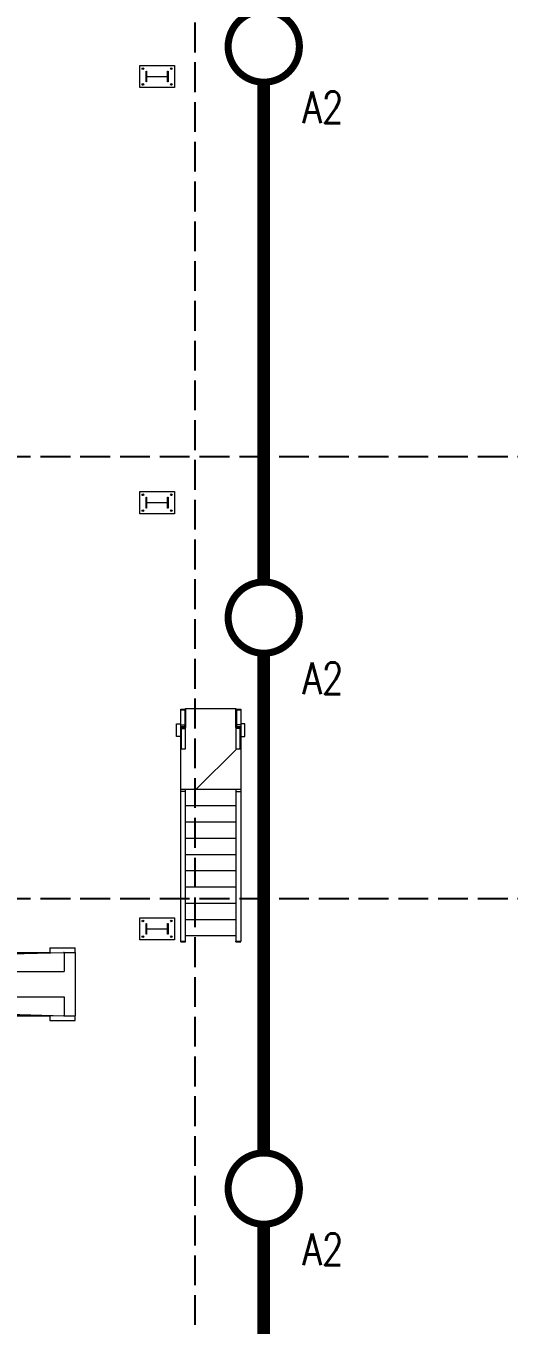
# Model space of a CAD drawing. Header units: millimetres. Extents: x 91119 to 433967, y 16708 to 144224.
# Drawn here: x 327575 to 335228, y 49944 to 70520 of the extents above; entities that cross this region are included whole.
import ezdxf

# ---------------------------------------------------------------- set-up
doc = ezdxf.new("R2010")
doc.units = ezdxf.units.MM
doc.header["$LTSCALE"] = 100
doc.linetypes.add('121217 IES and EMR$0$XKITLINE03', pattern=[6.299213, 4.724409, -1.574803])
doc.linetypes.add('DASHED', pattern=[19.05, 12.7, -6.35])
for name, color, linetype in [('121217 IES and EMR$0$grid', 8, 'Continuous'), ('121217 IES and EMR$0$Xref', 8, 'Continuous'), ('Lighting', 5, 'Continuous')]:
    doc.layers.add(name, color=color, linetype=linetype)
doc.styles.add('ROMANS', font='romans.shx', dxfattribs={"width": 0.8, "height": 2.5})

msp = doc.modelspace()

# ---------------------------------------------------------------- linework, layer by layer
at = {"layer": '121217 IES and EMR$0$grid', "linetype": '121217 IES and EMR$0$XKITLINE03'}
for p, q in [((330252, 138606), (330252, 24226)), ((409538, 63694), (256276, 63694)), ((409538, 56694), (257573, 56694))]:
    msp.add_line(p, q, dxfattribs=at)
at = {"layer": '121217 IES and EMR$0$Xref', "linetype": 'Continuous', "lineweight": 20}
for p, q in [((329377, 69894), (329927, 69894)), ((329377, 69544), (329377, 69894)), ((329477, 69633), (329477, 69804)), ((329477, 69804), (329486, 69804)), ((329486, 69804), (329486, 69732)), ((329818, 69732), (329818, 69804)), ((329818, 69804), (329828, 69804)), ((329828, 69804), (329828, 69633)), ((329927, 69894), (329927, 69544)), ((329486, 69633), (329477, 69633)), ((329486, 69705), (329486, 69633)), ((329497, 69722), (329808, 69722)), ((329808, 69715), (329497, 69715)), ((329818, 69633), (329818, 69705)), ((329828, 69633), (329818, 69633)), ((329927, 69544), (329377, 69544)), ((329377, 63144), (329927, 63144)), ((329377, 62794), (329377, 63144)), ((329477, 62883), (329477, 63054)), ((329477, 63054), (329486, 63054)), ((329486, 63054), (329486, 62982)), ((329497, 62972), (329808, 62972)), ((329808, 62965), (329497, 62965)), ((329818, 62982), (329818, 63054)), ((329818, 63054), (329828, 63054)), ((329828, 63054), (329828, 62883)), ((329927, 63144), (329927, 62794)), ((329927, 62794), (329377, 62794)), ((329486, 62883), (329477, 62883)), ((329486, 62955), (329486, 62883)), ((329818, 62883), (329818, 62955)), ((329828, 62883), (329818, 62883)), ((330027, 59701), (330102, 59701)), ((330027, 59684), (330027, 59701)), ((330027, 59451), (330027, 59684)), ((330084, 59684), (330027, 59684)), ((330102, 59707), (330902, 59707)), ((330102, 59073), (330102, 59707)), ((330102, 59701), (330102, 59409)), ((330902, 59707), (330902, 59073)), ((330902, 59701), (330977, 59701)), ((330902, 59409), (330902, 59701)), ((330977, 59684), (330920, 59684)), ((330977, 59701), (330977, 59684)), ((330977, 59684), (330977, 59451)), ((329962, 59465), (330027, 59465)), ((329962, 59265), (329962, 59465)), ((330096, 59445), (330096, 59665)), ((330908, 59665), (330908, 59445)), ((331042, 59465), (330977, 59465)), ((331042, 59265), (331042, 59465)), ((330027, 59265), (329962, 59265)), ((330027, 59451), (330084, 59451)), ((330027, 59426), (330027, 59451)), ((330027, 59426), (330084, 59426)), ((330027, 59409), (330027, 59426)), ((330102, 59409), (330027, 59409)), ((330033, 59409), (330027, 59409)), ((330027, 58425), (330027, 59409)), ((330033, 59409), (330033, 59073)), ((330033, 59393), (330102, 59393)), ((330977, 59409), (330902, 59409)), ((330971, 59393), (330902, 59393)), ((330977, 59451), (330920, 59451)), ((330920, 59426), (330977, 59426)), ((330971, 59409), (330977, 59409)), ((330971, 59073), (330971, 59409)), ((330977, 59451), (330977, 59426)), ((330977, 59426), (330977, 59409)), ((330977, 59409), (330977, 58425)), ((330977, 59265), (331042, 59265)), ((330033, 59073), (330102, 59073)), ((330902, 59073), (330971, 59073)), ((330027, 58393), (330027, 58425)), ((330977, 58425), (330027, 58425)), ((330102, 58393), (330027, 58393)), ((330027, 56022), (330027, 58393)), ((330102, 58393), (330102, 58425)), ((330102, 58167), (330102, 58393)), ((330902, 58425), (330902, 58393)), ((330902, 58393), (330977, 58393)), ((330902, 58393), (330902, 58167)), ((330977, 58425), (330977, 58393)), ((330977, 58393), (330977, 56022)), ((330102, 57910), (330102, 58167)), ((330902, 58167), (330102, 58167)), ((330902, 58167), (330902, 57910)), ((330102, 57652), (330102, 57910)), ((330902, 57910), (330102, 57910)), ((330902, 57910), (330902, 57652)), ((330102, 57394), (330102, 57652)), ((330902, 57652), (330102, 57652)), ((330902, 57652), (330902, 57394)), ((330102, 57137), (330102, 57394)), ((330902, 57394), (330102, 57394)), ((330902, 57394), (330902, 57137)), ((330102, 56879), (330102, 57137)), ((330902, 57137), (330102, 57137)), ((330902, 57137), (330902, 56879)), ((330102, 56622), (330102, 56879)), ((330902, 56879), (330102, 56879)), ((330902, 56879), (330902, 56622)), ((330102, 56364), (330102, 56622)), ((330902, 56622), (330102, 56622)), ((330902, 56622), (330902, 56364)), ((329377, 56394), (329927, 56394)), ((329377, 56044), (329377, 56394)), ((329927, 56394), (329927, 56044)), ((329477, 56133), (329477, 56304)), ((329477, 56304), (329486, 56304)), ((329486, 56304), (329486, 56232)), ((329486, 56205), (329486, 56133)), ((329497, 56222), (329808, 56222)), ((329808, 56215), (329497, 56215)), ((329818, 56232), (329818, 56304)), ((329818, 56304), (329828, 56304)), ((329818, 56133), (329818, 56205)), ((329828, 56304), (329828, 56133)), ((330102, 56107), (330102, 56364)), ((330902, 56364), (330102, 56364)), ((330902, 56364), (330902, 56107)), ((329927, 56044), (329377, 56044)), ((329486, 56133), (329477, 56133)), ((329828, 56133), (329818, 56133)), ((330027, 56022), (330102, 56022)), ((330027, 56022), (330102, 56022)), ((330027, 56012), (330027, 56022)), ((330027, 56022), (330027, 56022)), ((330027, 56012), (330102, 56012)), ((330102, 56022), (330102, 56107)), ((330902, 56107), (330102, 56107)), ((330102, 56012), (330102, 56022)), ((330102, 56022), (330102, 56022)), ((330902, 56107), (330902, 56022)), ((330902, 56022), (330977, 56022)), ((330902, 56022), (330977, 56022)), ((330902, 56022), (330902, 56022)), ((330902, 56012), (330902, 56022)), ((330902, 56012), (330977, 56012)), ((330977, 56022), (330977, 56022)), ((330977, 56012), (330977, 56022)), ((327001, 55816), (328171, 55844)), ((327002, 55813), (328178, 55844)), ((327047, 55844), (327952, 55844)), ((327952, 55919), (327952, 55838)), ((327952, 55919), (328352, 55919)), ((328171, 55844), (328171, 55844)), ((328171, 55844), (328171, 55844)), ((328171, 55844), (328178, 55844)), ((328171, 55844), (328171, 55844)), ((328171, 55844), (328171, 55844)), ((328178, 55844), (328171, 55844)), ((328178, 55844), (328178, 55543)), ((328178, 55844), (328359, 55844)), ((328352, 55844), (328352, 55919)), ((328359, 54844), (328359, 55844)), ((326987, 55542), (328178, 55543)), ((326987, 55145), (328178, 55144)), ((328178, 55144), (328178, 54844)), ((327001, 54872), (328171, 54844)), ((327002, 54874), (328178, 54844)), ((327047, 54844), (327952, 54844)), ((327952, 54849), (327952, 54769)), ((327952, 54769), (328352, 54769)), ((328171, 54844), (328171, 54844)), ((328171, 54844), (328171, 54844)), ((328178, 54844), (328171, 54844)), ((328171, 54844), (328171, 54844)), ((328171, 54844), (328171, 54844)), ((328178, 54844), (328171, 54844)), ((328178, 54844), (328359, 54844)), ((328352, 54769), (328352, 54844))]:
    msp.add_line(p, q, dxfattribs=at)
at = {"layer": '121217 IES and EMR$0$Xref', "linetype": 'Continuous', "lineweight": 0}
for p, q in [((330915, 59073), (330267, 58425)), ((330977, 59135), (330971, 59129))]:
    msp.add_line(p, q, dxfattribs=at)
at = {"layer": '121217 IES and EMR$0$Xref', "linetype": 'Continuous', "lineweight": 20}
for centre in [(329427, 69844), (329877, 69844), (329427, 69594), (329877, 69594), (329427, 63094), (329877, 63094), (329427, 62844), (329877, 62844), (329427, 56344), (329877, 56344), (329427, 56094), (329877, 56094)]:
    msp.add_circle(centre, 13, dxfattribs=at)
for centre, start, end in [((329497, 69732), 180, 270), ((329497, 69705), 90, 180), ((329808, 69732), 270, 0), ((329808, 69705), 0, 90), ((329497, 62982), 180, 270), ((329497, 62955), 90, 180), ((329808, 62982), 270, 0), ((329808, 62955), 0, 90), ((329497, 56232), 180, 270), ((329497, 56205), 90, 180), ((329808, 56232), 270, 0), ((329808, 56205), 0, 90)]:
    msp.add_arc(centre, 10.2, start, end, dxfattribs=at)
for centre, major_axis, ratio, start_param, end_param in [((330084, 59665), (0, 19.5), 0.615661, 4.712389, 6.283185), ((330920, 59665), (0, -19.5), 0.615661, 3.141593, 4.712389), ((330084, 59447), (-12, 0), 0.344328, 3.141593, 4.712389), ((330084, 59445), (0, 19.5), 0.615661, 3.141593, 4.712389), ((330920, 59447), (12, 0), 0.344328, 1.570796, 3.141593), ((330920, 59445), (0, -19.5), 0.615661, 4.712389, 6.283185)]:
    msp.add_ellipse(centre, major_axis=major_axis, ratio=ratio, start_param=start_param, end_param=end_param, dxfattribs=at)
at = {"layer": 'Lighting', "const_width": 112}
for points in [[(330778, 70194, 1), (331907, 70194, 1)], [(330778, 61149, 1), (331907, 61149, 1)], [(330778, 52105, 1), (331907, 52105, 1)]]:
    msp.add_lwpolyline(points, format="xyb", close=True, dxfattribs=at)
at = {"layer": 'Lighting', "color": 1, "linetype": 'DASHED', "const_width": 200}
for points in [[(331342, 61714), (331342, 69629)], [(331342, 52669), (331342, 60585)], [(331342, 43625), (331342, 51540)]]:
    msp.add_lwpolyline(points, dxfattribs=at)

# ---------------------------------------------------------------- texts
at = {"layer": 'Lighting', "color": 0, "char_height": 500, "width": 7884.62, "attachment_point": 1, "style": 'ROMANS'}
for insert in [(331955, 69482), (331955, 60438), (331955, 51394)]:
    msp.add_mtext('A2', dxfattribs=dict(at, insert=insert))

doc.saveas('drawing.dxf')
